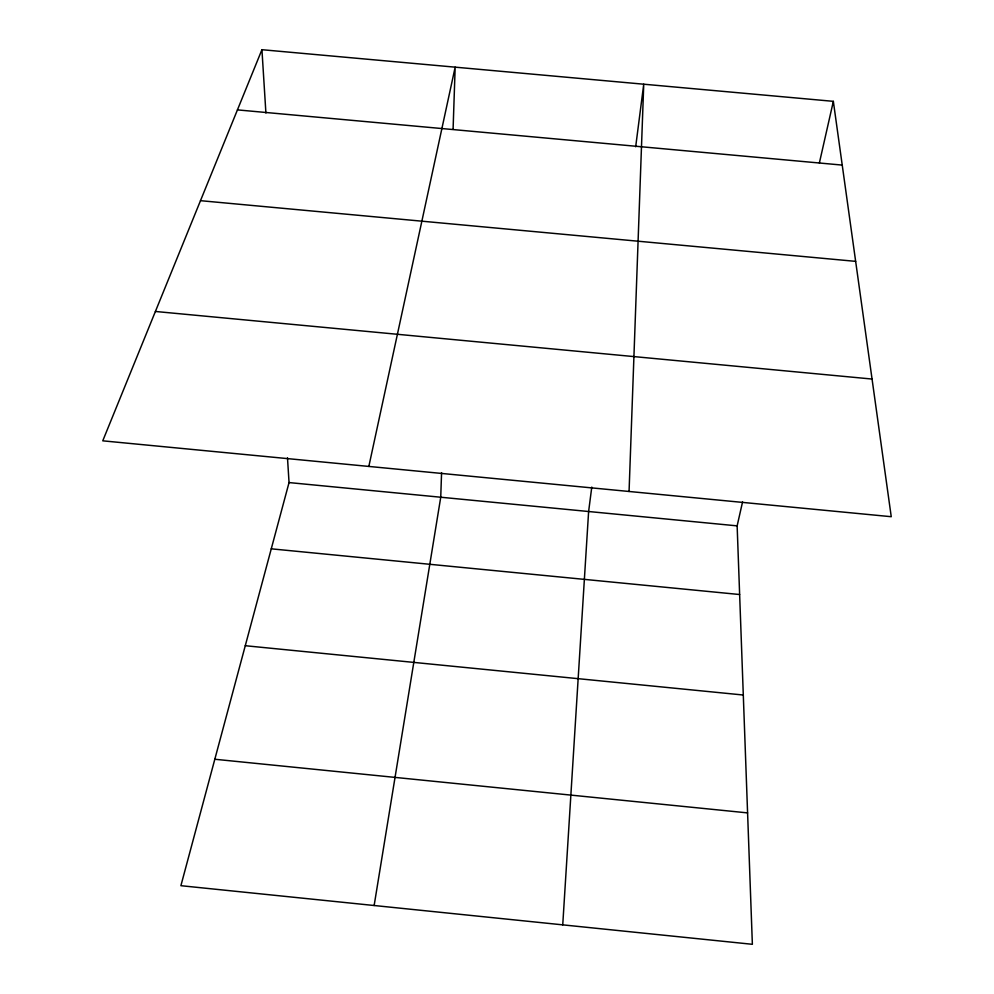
<?xml version="1.0" encoding="UTF-8"?>
<svg xmlns="http://www.w3.org/2000/svg" width="994" height="994" viewBox="0 0 994 994"><rect width="100%" height="100%" fill="white"/><g stroke="black" fill="none" stroke-linecap="round" stroke-linejoin="round"><path stroke-width="1.49" d="M441.572 472.635L440.74 497.236L374.142 905.509M453.09 129.158L455.165 67.157L368.836 466.434M629.065 491.471L643.739 84.204L635.675 146.777M562.741 924.855L588.622 511.512L591.778 487.085M287.49 457.812L289.043 482.575L180.896 885.691L752.371 944.3L737.138 525.863L742.568 501.908M819.379 162.954L833.345 101.338L261.931 49.7L102.755 440.827L891.245 516.706L833.345 101.338M237.442 109.887L842.229 165.091M200.49 200.676L855.648 261.36M155.399 311.47L872.061 379.049M289.043 482.575L737.138 525.863M271.263 548.825L739.635 594.524M245.269 645.715L743.301 695.017M214.816 759.254L747.587 812.893M261.931 49.7L265.907 113.043"/></g></svg>
